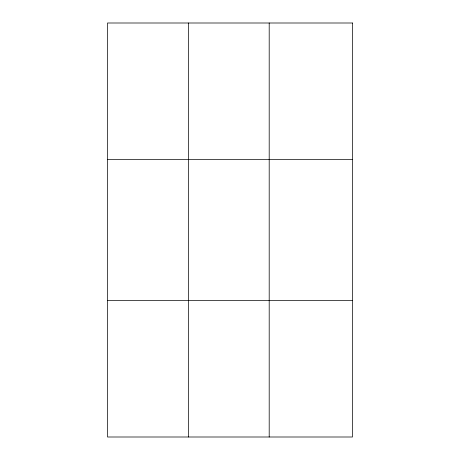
<?xml version="1.0" encoding="UTF-8"?>
<svg xmlns="http://www.w3.org/2000/svg" width="460" height="460" viewBox="0 0 460 460"><rect width="100%" height="100%" fill="white"/><g stroke="black" fill="none" stroke-linecap="round" stroke-linejoin="round"><path stroke-width="0.69" d="M188.353 437L188.353 23M269.198 437L269.198 23M107.513 159.62L352.486 159.62M107.513 300.38L352.486 300.38M352.486 23L352.486 437L107.513 437L107.513 23L352.486 23"/></g></svg>
